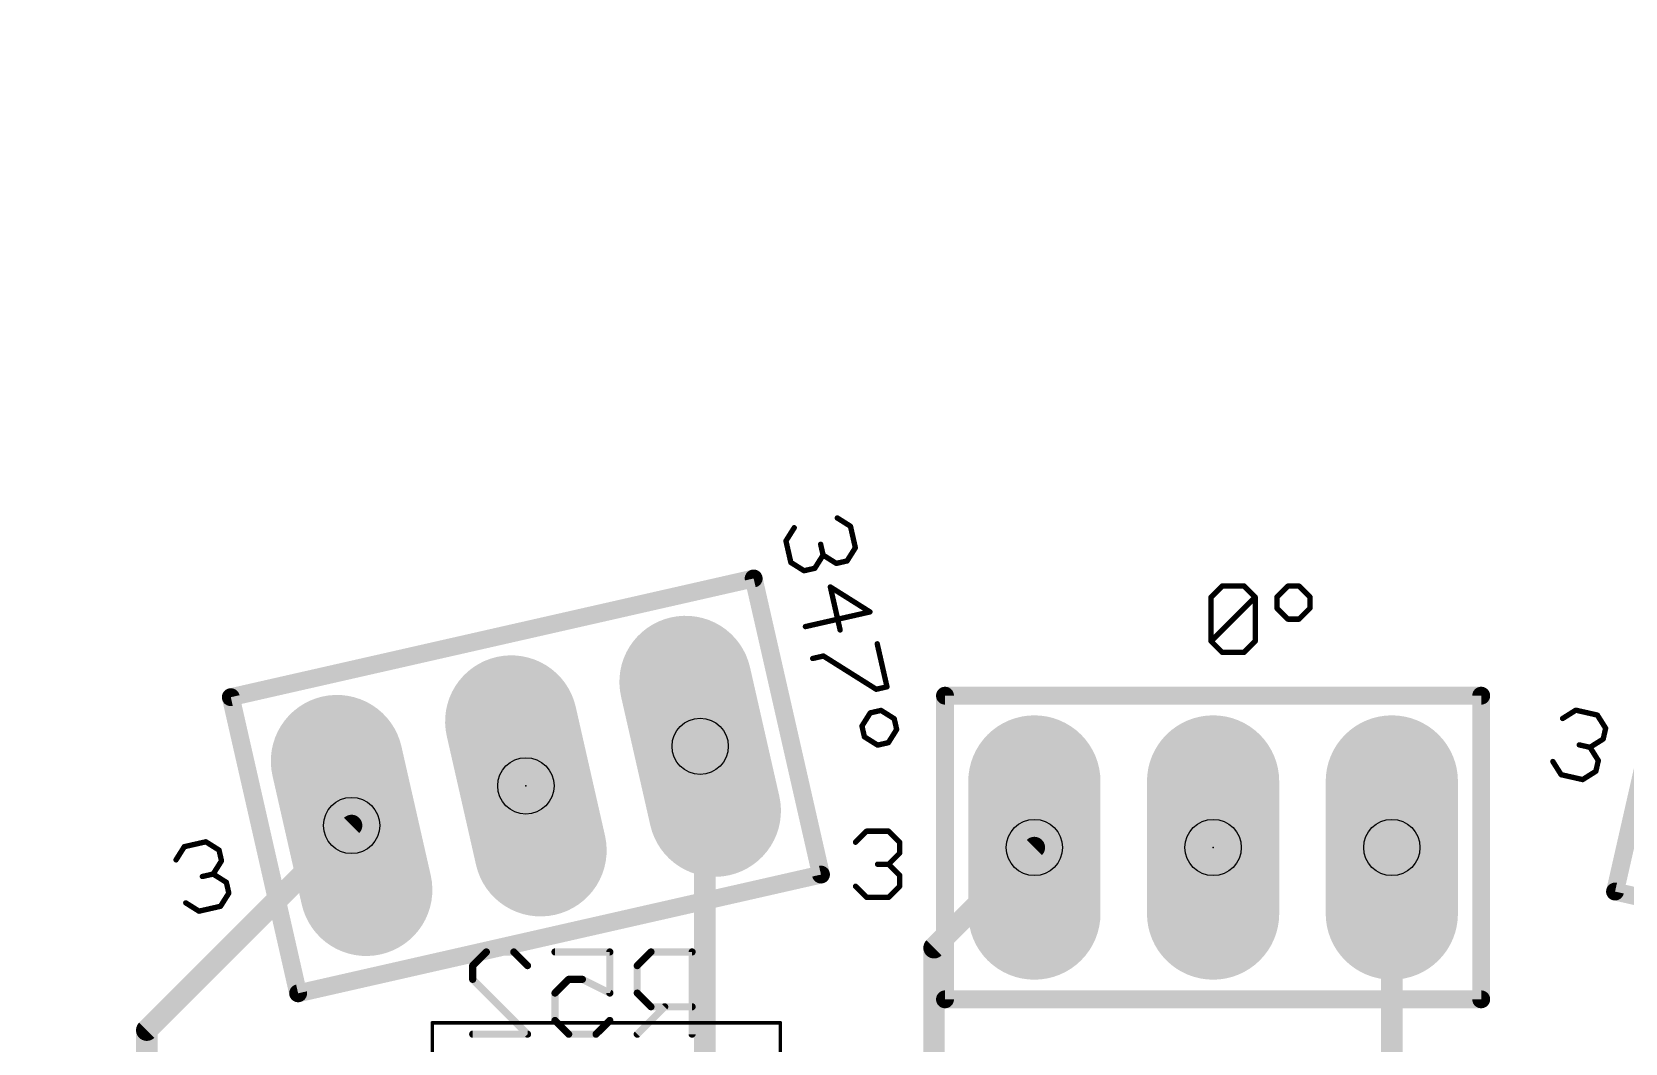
# Model space of a CAD drawing. Extents: x 4 to 288, y -28 to 191.
# Drawn here: x 119.81 to 142.45, y 140.49 to 154.87 of the extents above; entities that cross this region are included whole.
import ezdxf

# ---------------------------------------------------------------- set-up
doc = ezdxf.new("R2010")
doc.units = 0
doc.header["$MEASUREMENT"] = 0
doc.layers.get('0').update_dxf_attribs({"linetype": 'CONTINUOUS'})
for name, color, linetype in [('16', 175, 'CONTINUOUS'), ('17', 82, 'CONTINUOUS'), ('20', 7, 'CONTINUOUS'), ('21', 2, 'CONTINUOUS'), ('23', 7, 'CONTINUOUS'), ('25', 2, 'CONTINUOUS'), ('26', 3, 'CONTINUOUS'), ('29', 253, 'CONTINUOUS'), ('30', 253, 'CONTINUOUS'), ('40', 175, 'CONTINUOUS'), ('44', 253, 'CONTINUOUS')]:
    doc.layers.add(name, color=color, linetype=linetype)

# ---------------------------------------------------------------- blocks, each defined once
blk = doc.blocks.new('LONGP100')
at = {"const_width": 1}
blk.add_lwpolyline([(-0.5, 0), (0.5, 0)], dxfattribs=at)
at = {"const_width": 0.5}
for points in [[(-0.5, 0.25, 1), (-0.5, -0.25)], [(0.5, -0.25, 1), (0.5, 0.25)]]:
    blk.add_lwpolyline(points, format="xyb", dxfattribs=at)

msp = doc.modelspace()

# ---------------------------------------------------------------- linework, layer by layer
at = {"layer": '16'}
for points, const_width in [([(129.3716, 144.6467, 0.4142), (129.3054, 144.7128)], 0.3048), ([(129.3054, 144.789, 1), (129.3054, 144.6366)], 0.1524), ([(129.4478, 144.6467, 1), (129.2954, 144.6467)], 0.1524), ([(129.2954, 144.6467, 1), (129.4478, 144.6467)], 0.1524), ([(124.4056, 143.5335, 1), (124.2978, 143.6412)], 0.1524), ([(134.1087, 143.2199, 1), (134.001, 143.3277)], 0.1524), ([(139.2111, 143.2738, 1), (139.0587, 143.2738)], 0.1524), ([(132.7057, 141.8484, 1), (132.5533, 141.8484)], 0.1524), ([(132.5756, 141.9023, 1), (132.6833, 141.7945)], 0.1524), ([(121.517, 140.6764, 1), (121.3646, 140.6764)], 0.1524), ([(121.3869, 140.7303, 1), (121.4946, 140.6225)], 0.1524)]:
    msp.add_lwpolyline(points, format="xyb", dxfattribs=dict(at, const_width=const_width))
at = {"layer": '16', "const_width": 0.3048}
for points in [[(129.3716, 139.2987), (129.3716, 144.6467)], [(124.3517, 143.5873), (121.4408, 140.6764)], [(134.0549, 143.2738), (132.6295, 141.8484)], [(139.1349, 136.3934), (139.1349, 143.2738)], [(132.6295, 141.8484), (132.6295, 135.0124)], [(121.4408, 140.6764), (121.4408, 139.4511)]]:
    msp.add_lwpolyline(points, dxfattribs=at)
at = {"layer": '20', "const_width": 0.0254}
msp.add_lwpolyline([(71.1264, 186.0347, 2.9429), (202.1142, 186.0347)], format="xyb", dxfattribs=at)
at = {"layer": '21'}
for points, const_width in [([(130.0655, 147.0995), (122.6349, 145.4113)], 0.254), ([(130.0655, 147.0995), (131.0222, 142.8888)], 0.254), ([(143.2639, 146.8582), (142.3072, 142.6475)], 0.254), ([(122.6349, 145.4113), (123.5916, 141.2006)], 0.254), ([(140.4049, 145.4328), (132.7849, 145.4328)], 0.254), ([(132.7849, 145.4328), (132.7849, 141.1148)], 0.254), ([(140.4049, 145.4328), (140.4049, 141.1148)], 0.254), ([(141.5621, 145.1084), (141.7497, 145.2266)], 0.0762), ([(141.7497, 145.2266), (142.0555, 145.1571)], 0.0762), ([(142.0555, 145.1571), (142.1736, 144.9695)], 0.0762), ([(142.1736, 144.9695), (142.1389, 144.8166)], 0.0762), ([(141.9513, 144.6985), (141.7984, 144.7332)], 0.0762), ([(142.1389, 144.8166), (141.9513, 144.6985)], 0.0762), ([(141.9513, 144.6985), (142.0694, 144.5109)], 0.0762), ([(141.5413, 144.3093), (141.4232, 144.4969)], 0.0762), ([(142.0694, 144.5109), (142.0347, 144.358)], 0.0762), ([(141.8471, 144.2399), (141.5413, 144.3093)], 0.0762), ([(142.0347, 144.358), (141.8471, 144.2399)], 0.0762), ([(121.9744, 143.2856), (122.2802, 143.3551)], 0.0762), ([(122.2802, 143.3551), (122.4678, 143.2369)], 0.0762), ([(131.5131, 143.3495), (131.6698, 143.5062)], 0.0762), ([(131.6698, 143.5062), (131.9834, 143.5062)], 0.0762), ([(131.9834, 143.5062), (132.1401, 143.3495)], 0.0762), ([(132.1401, 143.3495), (132.1401, 143.1927)], 0.0762), ([(121.8563, 143.098), (121.9744, 143.2856)], 0.0762), ([(122.5025, 143.0841), (122.3844, 142.8965)], 0.0762), ([(122.4678, 143.2369), (122.5025, 143.0841)], 0.0762), ([(132.1401, 143.1927), (131.9834, 143.0359)], 0.0762), ([(122.3844, 142.8965), (122.2315, 142.8617)], 0.0762), ([(122.3844, 142.8965), (122.572, 142.7783)], 0.0762), ([(131.0222, 142.8888), (123.5916, 141.2006)], 0.254), ([(131.9834, 143.0359), (131.8266, 143.0359)], 0.0762), ([(131.9834, 143.0359), (132.1401, 142.8792)], 0.0762), ([(132.1401, 142.8792), (132.1401, 142.7224)], 0.0762), ([(122.6067, 142.6255), (122.4886, 142.4379)], 0.0762), ([(122.572, 142.7783), (122.6067, 142.6255)], 0.0762), ([(131.6698, 142.5656), (131.5131, 142.7224)], 0.0762), ([(132.1401, 142.7224), (131.9834, 142.5656)], 0.0762), ([(149.7378, 140.9593), (142.3072, 142.6475)], 0.254), ([(122.1828, 142.3684), (121.9952, 142.4865)], 0.0762), ([(122.4886, 142.4379), (122.1828, 142.3684)], 0.0762), ([(131.9834, 142.5656), (131.6698, 142.5656)], 0.0762), ([(140.4049, 141.1148), (132.7849, 141.1148)], 0.254)]:
    msp.add_lwpolyline(points, dxfattribs=dict(at, const_width=const_width))
for points, const_width in [([(130.1275, 147.1136, 1), (130.0036, 147.0855)], 0.127), ([(130.0796, 147.0376, 1), (130.0515, 147.1614)], 0.127), ([(122.6968, 145.4254, 1), (122.573, 145.3973)], 0.127), ([(122.6208, 145.4732, 1), (122.649, 145.3494)], 0.127), ([(132.7849, 145.4963, 1), (132.7849, 145.3693)], 0.127), ([(132.8484, 145.4328, 1), (132.7214, 145.4328)], 0.127), ([(140.4684, 145.4328, 1), (140.3414, 145.4328)], 0.127), ([(140.4049, 145.3693, 1), (140.4049, 145.4963)], 0.127), ([(141.552, 145.1246, 1), (141.5723, 145.0923)], 0.0381), ([(141.7539, 145.2452, 1), (141.7455, 145.208)], 0.0381), ([(141.7599, 145.2105, 1), (141.7396, 145.2427)], 0.0381), ([(142.0716, 145.1673, 1), (142.0393, 145.147)], 0.0381), ([(142.0512, 145.1385, 1), (142.0597, 145.1757)], 0.0381), ([(142.1922, 144.9653, 1), (142.155, 144.9737)], 0.0381), ([(142.1575, 144.9594, 1), (142.1897, 144.9797)], 0.0381), ([(141.8026, 144.7518, 1), (141.7942, 144.7146)], 0.0381), ([(141.9674, 144.7086, 1), (141.9351, 144.6883)], 0.0381), ([(141.9411, 144.7146, 1), (141.9614, 144.6824)], 0.0381), ([(141.947, 144.6799, 1), (141.9555, 144.7171)], 0.0381), ([(142.1203, 144.8209, 1), (142.1574, 144.8124)], 0.0381), ([(142.149, 144.8005, 1), (142.1287, 144.8328)], 0.0381), ([(141.4393, 144.5071, 1), (141.4071, 144.4868)], 0.0381), ([(142.088, 144.5067, 1), (142.0508, 144.5151)], 0.0381), ([(142.0533, 144.5007, 1), (142.0855, 144.521)], 0.0381), ([(141.5456, 144.3279, 1), (141.5371, 144.2908)], 0.0381), ([(141.5252, 144.2992, 1), (141.5575, 144.3195)], 0.0381), ([(141.8369, 144.256, 1), (141.8572, 144.2238)], 0.0381), ([(141.8429, 144.2213, 1), (141.8513, 144.2585)], 0.0381), ([(142.0161, 144.3622, 1), (142.0533, 144.3538)], 0.0381), ([(142.0448, 144.3419, 1), (142.0245, 144.3741)], 0.0381), ([(122.2903, 143.3712, 1), (122.27, 143.339)], 0.0381), ([(122.2844, 143.3365, 1), (122.2759, 143.3737)], 0.0381), ([(131.4996, 143.3629, 1), (131.5265, 143.336)], 0.0381), ([(131.6698, 143.5253, 1), (131.6698, 143.4872)], 0.0381), ([(131.6833, 143.4928, 1), (131.6564, 143.5197)], 0.0381), ([(131.9968, 143.5197, 1), (131.9699, 143.4928)], 0.0381), ([(131.9834, 143.4872, 1), (131.9834, 143.5253)], 0.0381), ([(132.1592, 143.3495, 1), (132.1211, 143.3495)], 0.0381), ([(132.1267, 143.336, 1), (132.1536, 143.3629)], 0.0381), ([(121.8402, 143.1082, 1), (121.8724, 143.0879)], 0.0381), ([(121.9702, 143.3042, 1), (121.9786, 143.267)], 0.0381), ([(121.9905, 143.2755, 1), (121.9583, 143.2958)], 0.0381), ([(122.4863, 143.2412, 1), (122.4492, 143.2327)], 0.0381), ([(122.4576, 143.2208, 1), (122.4779, 143.2531)], 0.0381), ([(122.4839, 143.0798, 1), (122.5211, 143.0883)], 0.0381), ([(122.5186, 143.0739, 1), (122.4864, 143.0942)], 0.0381), ([(132.1211, 143.1927, 1), (132.1592, 143.1927)], 0.0381), ([(132.1536, 143.1792, 1), (132.1267, 143.2062)], 0.0381), ([(122.2273, 142.8803, 1), (122.2357, 142.8432)], 0.0381), ([(122.3945, 142.9126, 1), (122.3742, 142.8803)], 0.0381), ([(122.3682, 142.9066, 1), (122.4005, 142.8863)], 0.0381), ([(122.3886, 142.8779, 1), (122.3801, 142.915)], 0.0381), ([(130.9603, 142.8748, 1), (131.0841, 142.9029)], 0.127), ([(131.0363, 142.8269, 1), (131.0081, 142.9508)], 0.127), ([(131.8266, 143.055, 1), (131.8266, 143.0169)], 0.0381), ([(131.9968, 143.0494, 1), (131.9699, 143.0225)], 0.0381), ([(131.9699, 143.0494, 1), (131.9968, 143.0225)], 0.0381), ([(131.9834, 143.0169, 1), (131.9834, 143.055)], 0.0381), ([(132.1592, 142.8792, 1), (132.1211, 142.8792)], 0.0381), ([(132.1267, 142.8657, 1), (132.1536, 142.8926)], 0.0381), ([(122.5905, 142.7825, 1), (122.5534, 142.7741)], 0.0381), ([(122.5618, 142.7622, 1), (122.5821, 142.7944)], 0.0381), ([(122.6228, 142.6153, 1), (122.5906, 142.6356)], 0.0381), ([(131.5265, 142.7359, 1), (131.4996, 142.7089)], 0.0381), ([(132.1211, 142.7224, 1), (132.1592, 142.7224)], 0.0381), ([(132.1536, 142.7089, 1), (132.1267, 142.7359)], 0.0381), ([(142.3213, 142.7095, 1), (142.2931, 142.5856)], 0.127), ([(142.2453, 142.6616, 1), (142.3691, 142.6335)], 0.127), ([(122.0054, 142.5026, 1), (121.9851, 142.4704)], 0.0381), ([(122.4724, 142.448, 1), (122.5047, 142.4277)], 0.0381), ([(122.4928, 142.4193, 1), (122.4843, 142.4564)], 0.0381), ([(122.5881, 142.6212, 1), (122.6253, 142.6297)], 0.0381), ([(131.6698, 142.5847, 1), (131.6698, 142.5466)], 0.0381), ([(131.6564, 142.5522, 1), (131.6833, 142.5791)], 0.0381), ([(131.9699, 142.5791, 1), (131.9968, 142.5522)], 0.0381), ([(131.9834, 142.5466, 1), (131.9834, 142.5847)], 0.0381), ([(122.1786, 142.387, 1), (122.187, 142.3498)], 0.0381), ([(122.1727, 142.3523, 1), (122.193, 142.3845)], 0.0381), ([(123.5775, 141.2626, 1), (123.6056, 141.1387)], 0.127), ([(123.5296, 141.1866, 1), (123.6535, 141.2147)], 0.127), ([(132.7849, 141.1783, 1), (132.7849, 141.0513)], 0.127), ([(132.7214, 141.1148, 1), (132.8484, 141.1148)], 0.127), ([(140.3414, 141.1148, 1), (140.4684, 141.1148)], 0.127), ([(140.4049, 141.0513, 1), (140.4049, 141.1783)], 0.127)]:
    msp.add_lwpolyline(points, format="xyb", dxfattribs=dict(at, const_width=const_width))
at = {"layer": '23'}
for p in [(126.8286, 144.1501), (136.5949, 143.2738)]:
    msp.add_point(p, dxfattribs=at)
at = {"layer": '25', "const_width": 0.0762}
for points in [[(130.5243, 147.6335), (130.6424, 147.8211)], [(131.2539, 147.9601), (131.4415, 147.8419)], [(131.4415, 147.8419), (131.511, 147.5362)], [(130.5938, 147.3278), (130.5243, 147.6335)], [(131.0524, 147.432), (130.9342, 147.2444)], [(131.0524, 147.432), (131.0177, 147.5849)], [(131.24, 147.3138), (131.0524, 147.432)], [(131.511, 147.5362), (131.3929, 147.3486)], [(130.7814, 147.2096), (130.5938, 147.3278)], [(130.9342, 147.2444), (130.7814, 147.2096)], [(131.3929, 147.3486), (131.24, 147.3138)], [(131.7183, 146.6239), (131.1555, 146.9783)], [(131.1555, 146.9783), (131.2944, 146.3668)], [(136.5664, 146.8344), (136.7231, 146.9911)], [(136.7231, 146.9911), (137.0367, 146.9911)], [(137.0367, 146.9911), (137.1934, 146.8344)], [(137.5019, 146.8344), (137.6586, 146.9911)], [(137.6586, 146.9911), (137.8154, 146.9911)], [(137.8154, 146.9911), (137.9722, 146.8344)], [(136.5664, 146.2073), (136.5664, 146.8344)], [(136.5664, 146.2073), (137.1934, 146.8344)], [(137.1934, 146.8344), (137.1934, 146.2073)], [(137.5019, 146.6776), (137.5019, 146.8344)], [(137.9722, 146.8344), (137.9722, 146.6776)], [(130.801, 146.4155), (131.7183, 146.6239)], [(137.6586, 146.5208), (137.5019, 146.6776)], [(137.8154, 146.5208), (137.6586, 146.5208)], [(137.9722, 146.6776), (137.8154, 146.5208)], [(131.8213, 146.1702), (131.9603, 145.5588)], [(136.7231, 146.0505), (136.5664, 146.2073)], [(137.0367, 146.0505), (136.7231, 146.0505)], [(137.1934, 146.2073), (137.0367, 146.0505)], [(131.057, 145.9966), (130.9041, 145.9619)], [(131.8074, 145.524), (131.057, 145.9966)], [(131.9603, 145.5588), (131.8074, 145.524)], [(131.6047, 145.0009), (131.7228, 145.1885)], [(131.7228, 145.1885), (131.8757, 145.2232)], [(131.8757, 145.2232), (132.0633, 145.1051)], [(132.0633, 145.1051), (132.0981, 144.9522)], [(131.6394, 144.848), (131.6047, 145.0009)], [(132.0981, 144.9522), (131.9799, 144.7646)], [(131.827, 144.7299), (131.6394, 144.848)], [(131.9799, 144.7646), (131.827, 144.7299)]]:
    msp.add_lwpolyline(points, dxfattribs=at)
at = {"layer": '25', "const_width": 0.0381}
for points in [[(130.6586, 147.811, 1), (130.6263, 147.8313)], [(131.2641, 147.9762, 1), (131.2438, 147.9439)], [(131.4601, 147.8461, 1), (131.423, 147.8377)], [(131.4314, 147.8258, 1), (131.4517, 147.858)], [(130.5429, 147.6377, 1), (130.5057, 147.6293)], [(130.5082, 147.6437, 1), (130.5404, 147.6234)], [(131.0362, 147.5891, 1), (130.9991, 147.5806)], [(131.0625, 147.4481, 1), (131.0422, 147.4159)], [(131.0338, 147.4278, 1), (131.071, 147.4362)], [(131.0685, 147.4218, 1), (131.0363, 147.4421)], [(131.4924, 147.532, 1), (131.5296, 147.5404)], [(131.5271, 147.526, 1), (131.4949, 147.5463)], [(130.6039, 147.3439, 1), (130.5836, 147.3117)], [(130.5752, 147.3236, 1), (130.6123, 147.332)], [(130.7772, 147.2282, 1), (130.7856, 147.1911)], [(130.7712, 147.1935, 1), (130.7915, 147.2258)], [(130.9181, 147.2545, 1), (130.9504, 147.2342)], [(130.9385, 147.2258, 1), (130.93, 147.263)], [(131.2358, 147.3324, 1), (131.2442, 147.2953)], [(131.2298, 147.2977, 1), (131.2501, 147.33)], [(131.3767, 147.3587, 1), (131.409, 147.3384)], [(131.3971, 147.33, 1), (131.3886, 147.3671)], [(131.1656, 146.9944, 1), (131.1453, 146.9622)], [(131.174, 146.9825, 1), (131.1369, 146.9741)], [(136.7231, 147.0102, 1), (136.7231, 146.9721)], [(136.7366, 146.9777, 1), (136.7097, 147.0046)], [(137.0501, 147.0046, 1), (137.0232, 146.9777)], [(137.0367, 146.9721, 1), (137.0367, 147.0102)], [(137.6586, 147.0102, 1), (137.6586, 146.9721)], [(137.6721, 146.9777, 1), (137.6452, 147.0046)], [(137.8289, 147.0046, 1), (137.8019, 146.9777)], [(137.8154, 146.9721, 1), (137.8154, 147.0102)], [(136.5854, 146.8344, 1), (136.5473, 146.8344)], [(136.5529, 146.8478, 1), (136.5798, 146.8209)], [(137.2125, 146.8344, 1), (137.1744, 146.8344)], [(137.2069, 146.8209, 1), (137.18, 146.8478)], [(137.18, 146.8209, 1), (137.2069, 146.8478)], [(137.5209, 146.8344, 1), (137.4828, 146.8344)], [(137.4884, 146.8478, 1), (137.5153, 146.8209)], [(137.9912, 146.8344, 1), (137.9531, 146.8344)], [(137.9587, 146.8209, 1), (137.9856, 146.8478)], [(131.7081, 146.6078, 1), (131.7284, 146.64)], [(131.7225, 146.6053, 1), (131.714, 146.6425)], [(137.5153, 146.6911, 1), (137.4884, 146.6641)], [(137.4828, 146.6776, 1), (137.5209, 146.6776)], [(137.6586, 146.5399, 1), (137.6586, 146.5018)], [(137.6452, 146.5074, 1), (137.6721, 146.5343)], [(137.8019, 146.5343, 1), (137.8289, 146.5074)], [(137.8154, 146.5018, 1), (137.8154, 146.5399)], [(137.9531, 146.6776, 1), (137.9912, 146.6776)], [(137.9856, 146.6641, 1), (137.9587, 146.6911)], [(130.7968, 146.4341, 1), (130.8053, 146.3969)], [(131.2758, 146.3626, 1), (131.313, 146.3711)], [(131.8399, 146.1745, 1), (131.8028, 146.166)], [(136.5798, 146.2208, 1), (136.5529, 146.1938)], [(136.5529, 146.2208, 1), (136.5798, 146.1938)], [(136.5473, 146.2073, 1), (136.5854, 146.2073)], [(136.7231, 146.0696, 1), (136.7231, 146.0315)], [(136.7097, 146.0371, 1), (136.7366, 146.064)], [(137.0232, 146.064, 1), (137.0501, 146.0371)], [(137.0367, 146.0315, 1), (137.0367, 146.0696)], [(137.1744, 146.2073, 1), (137.2125, 146.2073)], [(137.2069, 146.1938, 1), (137.18, 146.2208)], [(130.8999, 145.9804, 1), (130.9083, 145.9433)], [(131.0671, 146.0127, 1), (131.0468, 145.9805)], [(131.0612, 145.978, 1), (131.0528, 146.0152)], [(131.9645, 145.5402, 1), (131.956, 145.5773)], [(131.8032, 145.5426, 1), (131.8116, 145.5054)], [(131.7972, 145.5079, 1), (131.8175, 145.5401)], [(131.9417, 145.5545, 1), (131.9788, 145.563)], [(131.7186, 145.2071, 1), (131.7271, 145.1699)], [(131.739, 145.1784, 1), (131.7067, 145.1987)], [(131.8859, 145.2394, 1), (131.8656, 145.2071)], [(131.8799, 145.2047, 1), (131.8715, 145.2418)], [(132.0819, 145.1093, 1), (132.0447, 145.1009)], [(131.6233, 145.0051, 1), (131.5861, 144.9967)], [(131.5886, 145.0111, 1), (131.6208, 144.9908)], [(132.0532, 145.089, 1), (132.0735, 145.1212)], [(132.0795, 144.948, 1), (132.1166, 144.9564)], [(132.1142, 144.9421, 1), (132.0819, 144.9624)], [(131.6496, 144.8642, 1), (131.6293, 144.8319)], [(131.6209, 144.8438, 1), (131.658, 144.8523)], [(131.8228, 144.7485, 1), (131.8313, 144.7113)], [(131.8169, 144.7138, 1), (131.8372, 144.746)], [(131.9638, 144.7748, 1), (131.996, 144.7545)], [(131.9841, 144.7461, 1), (131.9757, 144.7832)]]:
    msp.add_lwpolyline(points, format="xyb", dxfattribs=at)
at = {"layer": '26', "const_width": 0.1016}
for points in [[(126.0724, 141.594), (126.2673, 141.7889)], [(126.2673, 141.7889), (126.6571, 141.7889)], [(126.6571, 141.7889), (126.852, 141.594)], [(127.2418, 141.7889), (128.0214, 141.7889)], [(128.0214, 141.7889), (128.0214, 141.2042)], [(128.6061, 141.7889), (128.4112, 141.594)], [(129.1908, 141.7889), (128.6061, 141.7889)], [(129.1908, 140.6195), (129.1908, 141.7889)], [(126.0724, 141.3991), (126.0724, 141.594)], [(128.4112, 141.594), (128.4112, 141.2042)], [(126.852, 140.6195), (126.0724, 141.3991)], [(127.4367, 141.3991), (127.2418, 141.2042)], [(127.6316, 141.3991), (127.4367, 141.3991)], [(128.0214, 141.2042), (127.6316, 141.3991)], [(127.2418, 141.2042), (127.2418, 140.8144)], [(128.4112, 141.2042), (128.6061, 141.0093)], [(127.2418, 140.8144), (127.4367, 140.6195)], [(127.8265, 140.6195), (128.0214, 140.8144)], [(128.801, 141.0093), (128.4112, 140.6195)], [(128.6061, 141.0093), (129.1908, 141.0093)], [(126.0724, 140.6195), (126.852, 140.6195)], [(127.4367, 140.6195), (127.8265, 140.6195)]]:
    msp.add_lwpolyline(points, dxfattribs=at)
at = {"layer": '26', "const_width": 0.0508}
for points in [[(126.2673, 141.8143, 1), (126.2673, 141.7635)], [(126.2852, 141.7709, 1), (126.2493, 141.8068)], [(126.675, 141.8068, 1), (126.6391, 141.7709)], [(126.6571, 141.7635, 1), (126.6571, 141.8143)], [(127.2418, 141.8143, 1), (127.2418, 141.7635)], [(128.0468, 141.7889, 1), (127.996, 141.7889)], [(128.0214, 141.7635, 1), (128.0214, 141.8143)], [(128.6061, 141.8143, 1), (128.6061, 141.7635)], [(128.624, 141.7709, 1), (128.5881, 141.8068)], [(129.2161, 141.7889, 1), (129.1654, 141.7889)], [(129.1908, 141.7635, 1), (129.1908, 141.8143)], [(126.0978, 141.594, 1), (126.047, 141.594)], [(126.0544, 141.6119, 1), (126.0903, 141.576)], [(126.834, 141.576, 1), (126.8699, 141.6119)], [(128.4366, 141.594, 1), (128.3858, 141.594)], [(128.3932, 141.6119, 1), (128.4291, 141.576)], [(126.0903, 141.417, 1), (126.0544, 141.3811)], [(126.047, 141.3991, 1), (126.0978, 141.3991)], [(127.4367, 141.4245, 1), (127.4367, 141.3737)], [(127.4546, 141.3811, 1), (127.4187, 141.417)], [(127.6429, 141.4218, 1), (127.6202, 141.3764)], [(127.6316, 141.3737, 1), (127.6316, 141.4245)], [(127.2672, 141.2042, 1), (127.2164, 141.2042)], [(127.2238, 141.2221, 1), (127.2597, 141.1862)], [(127.996, 141.2042, 1), (128.0468, 141.2042)], [(128.01, 141.1815, 1), (128.0327, 141.2269)], [(128.4291, 141.2221, 1), (128.3932, 141.1862)], [(128.3858, 141.2042, 1), (128.4366, 141.2042)], [(127.2597, 140.8323, 1), (127.2238, 140.7964)], [(127.2164, 140.8144, 1), (127.2672, 140.8144)], [(128.0393, 140.7964, 1), (128.0034, 140.8323)], [(128.6061, 141.0347, 1), (128.6061, 140.9839)], [(128.5881, 140.9913, 1), (128.624, 141.0272)], [(128.8189, 140.9913, 1), (128.783, 141.0272)], [(129.1908, 140.9839, 1), (129.1908, 141.0347)], [(126.0724, 140.6449, 1), (126.0724, 140.5941)], [(126.834, 140.6015, 1), (126.8699, 140.6374)], [(126.852, 140.5941, 1), (126.852, 140.6449)], [(127.4367, 140.6449, 1), (127.4367, 140.5941)], [(127.4187, 140.6015, 1), (127.4546, 140.6374)], [(127.8085, 140.6374, 1), (127.8444, 140.6015)], [(127.8265, 140.5941, 1), (127.8265, 140.6449)], [(128.3932, 140.6374, 1), (128.4291, 140.6015)], [(129.1654, 140.6195, 1), (129.2161, 140.6195)]]:
    msp.add_lwpolyline(points, format="xyb", dxfattribs=at)
at = {"layer": '40', "const_width": 0.0508}
for points in [[(130.4445, 140.7817), (125.4986, 140.7817)], [(125.4986, 140.7817), (125.4986, 137.8157)], [(130.4445, 137.8157), (130.4445, 140.7817)]]:
    msp.add_lwpolyline(points, dxfattribs=at)
at = {"layer": '40', "const_width": 0.0254}
for points in [[(125.4986, 140.7944, 1), (125.4986, 140.769)], [(125.5113, 140.7817, 1), (125.4859, 140.7817)], [(130.4572, 140.7817, 1), (130.4318, 140.7817)], [(130.4445, 140.769, 1), (130.4445, 140.7944)]]:
    msp.add_lwpolyline(points, format="xyb", dxfattribs=at)
at = {"layer": '44'}
for centre in [(129.3054, 144.7128), (126.8286, 144.1501), (124.3517, 143.5873), (134.0549, 143.2738), (136.5949, 143.2738), (139.1349, 143.2738)]:
    msp.add_circle(centre, 0.4, dxfattribs=at)

# ---------------------------------------------------------------- block references
at = {"layer": '17', "xscale": 1.6764, "yscale": 1.6764}
for p, rotation in [((129.3054, 144.7128), 282.8), ((129.3054, 144.7128), 282.8), ((126.8286, 144.1501), 282.8), ((126.8286, 144.1501), 282.8), ((124.3517, 143.5873), 282.8), ((124.3517, 143.5873), 282.8), ((134.0549, 143.2738), 270), ((134.0549, 143.2738), 270), ((136.5949, 143.2738), 270), ((136.5949, 143.2738), 270), ((139.1349, 143.2738), 270), ((139.1349, 143.2738), 270)]:
    msp.add_blockref('LONGP100', p, dxfattribs=dict(at, rotation=rotation))
at = {"layer": '29', "xscale": 1.8796, "yscale": 1.8796}
for p, rotation in [((129.3054, 144.7128), 282.8), ((126.8286, 144.1501), 282.8), ((124.3517, 143.5873), 282.8), ((134.0549, 143.2738), 270), ((136.5949, 143.2738), 270), ((139.1349, 143.2738), 270)]:
    msp.add_blockref('LONGP100', p, dxfattribs=dict(at, rotation=rotation))
at = {"layer": '30', "xscale": 1.8796, "yscale": 1.8796}
for p, rotation in [((129.3054, 144.7128), 282.8), ((126.8286, 144.1501), 282.8), ((124.3517, 143.5873), 282.8), ((134.0549, 143.2738), 270), ((136.5949, 143.2738), 270), ((139.1349, 143.2738), 270)]:
    msp.add_blockref('LONGP100', p, dxfattribs=dict(at, rotation=rotation))

doc.saveas('drawing.dxf')
